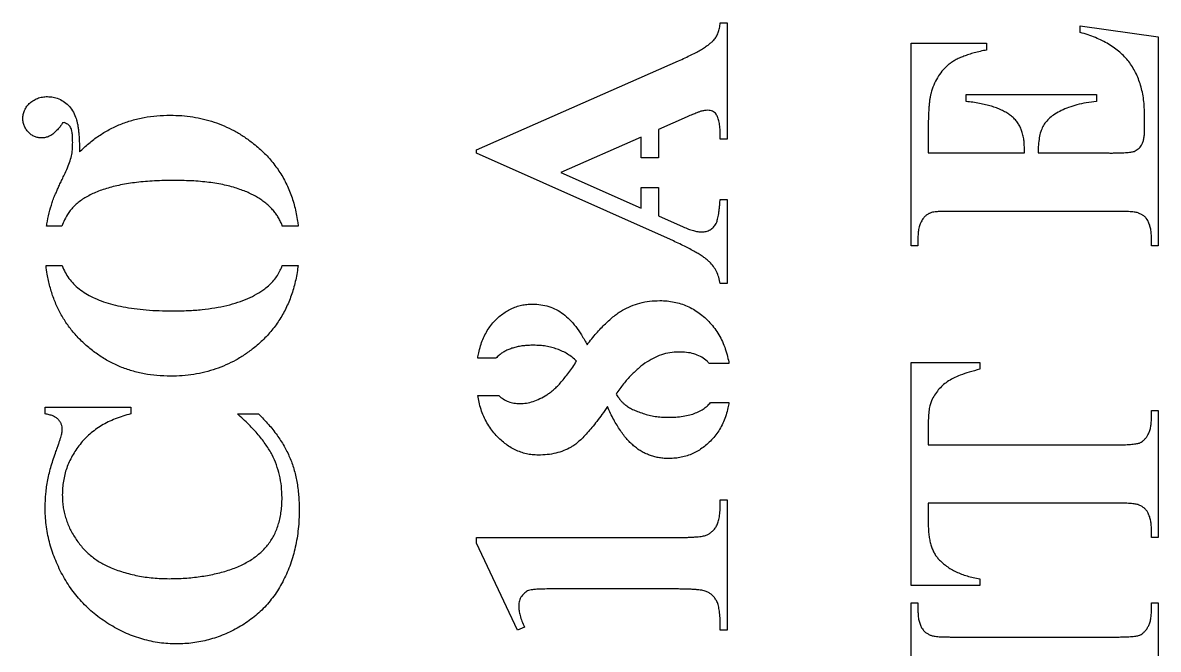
# Model space of a CAD drawing. Header units: millimetres. Extents: x 10 to 1179, y 5 to 836.
# Drawn here: x 445 to 536.9, y 294.1 to 344.8 of the extents above; entities that cross this region are included whole.
import ezdxf

# ---------------------------------------------------------------- set-up
doc = ezdxf.new("R2010")
doc.units = ezdxf.units.MM

msp = doc.modelspace()

# ---------------------------------------------------------------- linework, layer by layer
at = {"color": 7, "linetype": 'Continuous', "lineweight": 25}
for p, q in [((501.469, 344.769), (502.024, 344.769)), ((502.024, 344.769), (502.024, 335.347)), ((530.598, 344.505), (536.913, 343.623)), ((530.598, 343.979), (530.598, 344.505)), ((536.913, 343.623), (536.913, 326.727)), ((516.913, 343.116), (523.024, 343.116)), ((516.913, 326.727), (516.913, 343.116)), ((523.024, 343.116), (523.024, 342.56)), ((481.746, 334.483), (498.109, 341.679)), ((521.358, 338.949), (531.913, 338.949)), ((521.358, 338.393), (521.358, 338.949)), ((531.913, 338.949), (531.913, 338.393)), ((535.802, 336.08), (535.802, 337.243)), ((498.808, 337.161), (496.469, 336.128)), ((495.08, 335.52), (488.565, 332.656)), ((495.08, 333.839), (495.08, 335.52)), ((496.469, 336.128), (496.469, 333.839)), ((501.469, 335.347), (501.469, 335.742)), ((502.024, 335.347), (501.469, 335.347)), ((518.302, 336.171), (518.302, 334.227)), ((481.746, 334.201), (481.746, 334.483)), ((526.08, 334.227), (526.08, 334.617)), ((497.68, 327.113), (481.746, 334.201)), ((496.469, 333.839), (495.08, 333.839)), ((518.302, 334.227), (526.08, 334.227)), ((527.191, 334.227), (532.903, 334.227)), ((488.565, 332.656), (495.08, 329.756)), ((495.08, 331.437), (496.469, 331.437)), ((495.08, 329.756), (495.08, 331.437)), ((496.469, 331.437), (496.469, 329.14)), ((501.469, 330.468), (502.024, 330.468)), ((502.024, 330.468), (502.024, 323.658)), ((496.469, 329.14), (498.465, 328.255)), ((533.58, 329.505), (520.246, 329.505)), ((448.215, 328.318), (446.976, 328.318)), ((467.328, 328.318), (466.044, 328.318)), ((517.469, 327.382), (517.469, 326.727)), ((536.358, 326.727), (536.358, 327.382)), ((517.469, 326.727), (516.913, 326.727)), ((536.913, 326.727), (536.358, 326.727)), ((446.933, 325.125), (448.232, 325.125)), ((466.043, 325.125), (467.32, 325.125)), ((502.024, 323.658), (501.469, 323.658)), ((483.326, 317.612), (481.853, 317.612)), ((502.181, 317.184), (500.595, 317.184)), ((516.913, 317.282), (522.469, 317.282)), ((516.913, 299.227), (516.913, 317.282)), ((522.469, 317.282), (522.469, 316.727)), ((481.859, 314.6), (483.566, 314.6)), ((446.858, 313.671), (453.802, 313.671)), ((446.858, 313.116), (446.858, 313.671)), ((453.802, 313.671), (453.802, 313.116)), ((500.687, 314.048), (502.181, 314.048)), ((536.358, 313.393), (536.913, 313.393)), ((536.358, 312.747), (536.358, 313.393)), ((536.913, 313.393), (536.913, 303.116)), ((462.409, 313.116), (464.123, 313.116)), ((518.302, 312.282), (518.302, 310.616)), ((518.302, 310.616), (533.58, 310.616)), ((501.469, 306.171), (502.024, 306.171)), ((501.469, 305.698), (501.469, 306.171)), ((502.024, 306.171), (502.024, 295.616)), ((518.302, 305.893), (518.302, 304.227)), ((533.58, 305.893), (518.302, 305.893)), ((536.358, 303.116), (536.358, 303.767)), ((481.746, 303.116), (497.858, 303.116)), ((481.746, 302.651), (481.746, 303.116)), ((485.08, 295.616), (481.746, 302.651)), ((536.913, 303.116), (536.358, 303.116)), ((522.469, 299.782), (522.469, 299.227)), ((497.858, 298.949), (487.58, 298.949)), ((522.469, 299.227), (516.913, 299.227)), ((516.913, 297.838), (517.469, 297.838)), ((516.913, 287.56), (516.913, 297.838)), ((517.469, 297.838), (517.469, 297.187)), ((536.358, 297.838), (536.913, 297.838)), ((536.358, 297.187), (536.358, 297.838)), ((536.913, 297.838), (536.913, 287.56)), ((485.635, 295.863), (485.08, 295.616)), ((501.469, 295.616), (501.469, 296.154)), ((502.024, 295.616), (501.469, 295.616)), ((520.246, 295.06), (533.58, 295.06))]:
    msp.add_line(p, q, dxfattribs=at)
for points, knots in [([(500.952, 343.363), (501.023, 343.452), (501.17, 343.635), (501.313, 343.972), (501.429, 344.352), (501.455, 344.625), (501.469, 344.769)], [0, 0, 0, 0, 0.222185, 0.460506, 0.715599, 1, 1, 1, 1]), ([(535.802, 337.243), (535.797, 337.465), (535.788, 337.898), (535.733, 338.532), (535.635, 339.134), (535.489, 339.698), (535.314, 340.232), (535.091, 340.728), (534.829, 341.191), (534.53, 341.624), (534.182, 342.021), (533.796, 342.391), (533.366, 342.73), (532.898, 343.045), (532.381, 343.321), (531.826, 343.573), (531.228, 343.795), (530.811, 343.917), (530.598, 343.979)], [0, 0, 0, 0, 0.071431, 0.139827, 0.205109, 0.267694, 0.32775, 0.386026, 0.442861, 0.49917, 0.555401, 0.612828, 0.671273, 0.73184, 0.794479, 0.860052, 0.928265, 1, 1, 1, 1]), ([(498.109, 341.679), (498.289, 341.762), (498.633, 341.921), (499.119, 342.16), (499.555, 342.384), (499.935, 342.602), (500.268, 342.802), (500.542, 343.001), (500.771, 343.179), (500.895, 343.305), (500.952, 343.363)], [0, 0, 0, 0, 0.178927, 0.342015, 0.489335, 0.621625, 0.738421, 0.839614, 0.926981, 1, 1, 1, 1]), ([(523.024, 342.56), (522.852, 342.525), (522.517, 342.458), (522.036, 342.337), (521.593, 342.202), (521.189, 342.06), (520.821, 341.908), (520.492, 341.744), (520.198, 341.572), (519.861, 341.32), (519.489, 340.962), (519.11, 340.457), (518.797, 339.872), (518.645, 339.443), (518.567, 339.222)], [0, 0, 0, 0, 0.08913, 0.17304, 0.251182, 0.323514, 0.390216, 0.452499, 0.509695, 0.562618, 0.665262, 0.769934, 0.881435, 1, 1, 1, 1]), ([(518.567, 339.222), (518.546, 339.147), (518.5, 338.984), (518.443, 338.714), (518.404, 338.397), (518.362, 338.037), (518.34, 337.633), (518.317, 337.186), (518.304, 336.694), (518.303, 336.351), (518.302, 336.171)], [0, 0, 0, 0, 0.076091, 0.165601, 0.269711, 0.387675, 0.519355, 0.665063, 0.824785, 1, 1, 1, 1]), ([(445.13, 337.491), (445.175, 337.612), (445.265, 337.85), (445.49, 338.162), (445.784, 338.418), (446.136, 338.615), (446.529, 338.751), (446.955, 338.802), (447.4, 338.771), (447.692, 338.691), (447.843, 338.65)], [0, 0, 0, 0, 0.117582, 0.231031, 0.346907, 0.469756, 0.596541, 0.724133, 0.857653, 1, 1, 1, 1]), ([(447.843, 338.65), (448.008, 338.581), (448.336, 338.446), (448.747, 338.09), (449.096, 337.652), (449.248, 337.3), (449.327, 337.117)], [0, 0, 0, 0, 0.242411, 0.480358, 0.730295, 1, 1, 1, 1]), ([(526.08, 334.617), (526.077, 334.768), (526.072, 335.059), (526.015, 335.479), (525.919, 335.868), (525.79, 336.225), (525.624, 336.553), (525.414, 336.844), (525.168, 337.102), (524.886, 337.331), (524.565, 337.529), (524.212, 337.712), (523.822, 337.875), (523.398, 338.02), (522.937, 338.138), (522.442, 338.248), (521.912, 338.335), (521.546, 338.374), (521.358, 338.393)], [0, 0, 0, 0, 0.066381, 0.128169, 0.186642, 0.242333, 0.29539, 0.347957, 0.39984, 0.452434, 0.507467, 0.565661, 0.627971, 0.69332, 0.763246, 0.837684, 0.916535, 1, 1, 1, 1]), ([(531.913, 338.393), (531.636, 338.359), (531.104, 338.294), (530.349, 338.142), (529.673, 337.933), (529.078, 337.679), (528.568, 337.391), (528.14, 337.081), (527.806, 336.744), (527.556, 336.368), (527.386, 335.939), (527.274, 335.44), (527.199, 334.861), (527.194, 334.447), (527.191, 334.227)], [0, 0, 0, 0, 0.116957, 0.224766, 0.322638, 0.413143, 0.495475, 0.567922, 0.633998, 0.693571, 0.755879, 0.826372, 0.907725, 1, 1, 1, 1]), ([(446.215, 335.494), (446.12, 335.524), (445.928, 335.582), (445.666, 335.743), (445.445, 335.967), (445.255, 336.232), (445.116, 336.532), (445.046, 336.85), (445.042, 337.176), (445.1, 337.384), (445.13, 337.491)], [0, 0, 0, 0, 0.117829, 0.235943, 0.357996, 0.487919, 0.61945, 0.745494, 0.870246, 1, 1, 1, 1]), ([(449.635, 334.309), (449.884, 334.548), (450.374, 335.018), (451.184, 335.622), (452.037, 336.134), (452.934, 336.558), (453.88, 336.884), (454.872, 337.113), (455.909, 337.255), (456.615, 337.273), (456.975, 337.282)], [0, 0, 0, 0, 0.126798, 0.250186, 0.371445, 0.492858, 0.615283, 0.739581, 0.86763, 1, 1, 1, 1]), ([(456.975, 337.282), (457.285, 337.276), (457.896, 337.263), (458.799, 337.156), (459.674, 336.981), (460.523, 336.745), (461.342, 336.431), (462.129, 336.044), (462.895, 335.601), (463.371, 335.247), (463.611, 335.069)], [0, 0, 0, 0, 0.1304058, 0.2573024, 0.382101, 0.5054787, 0.6280694, 0.7506253, 0.8742792, 1, 1, 1, 1]), ([(499.915, 337.599), (499.876, 337.586), (499.76, 337.549), (499.537, 337.459), (499.205, 337.331), (498.952, 337.223), (498.808, 337.161)], [0, 0, 0, 0, 0.103741, 0.306821, 0.604648, 1, 1, 1, 1]), ([(500.462, 337.686), (500.372, 337.682), (500.186, 337.674), (500.007, 337.624), (499.915, 337.599)], [0, 0, 0, 0, 0.486192, 1, 1, 1, 1]), ([(501.143, 337.365), (501.102, 337.413), (501.02, 337.509), (500.859, 337.619), (500.666, 337.672), (500.531, 337.681), (500.462, 337.686)], [0, 0, 0, 0, 0.243264, 0.483218, 0.732354, 1, 1, 1, 1]), ([(501.469, 335.742), (501.465, 335.92), (501.458, 336.25), (501.398, 336.701), (501.309, 337.074), (501.195, 337.274), (501.143, 337.365)], [0, 0, 0, 0, 0.318772, 0.590509, 0.813538, 1, 1, 1, 1]), ([(448.272, 336.657), (448.235, 336.594), (448.148, 336.448), (447.96, 336.224), (447.707, 335.964), (447.508, 335.787), (447.4, 335.689)], [0, 0, 0, 0, 0.168368, 0.390021, 0.666744, 1, 1, 1, 1]), ([(448.511, 336.644), (448.469, 336.663), (448.391, 336.699), (448.31, 336.671), (448.272, 336.657)], [0, 0, 0, 0, 0.532264, 1, 1, 1, 1]), ([(448.989, 336.115), (448.968, 336.172), (448.927, 336.287), (448.821, 336.436), (448.68, 336.558), (448.569, 336.615), (448.511, 336.644)], [0, 0, 0, 0, 0.248466, 0.493767, 0.736075, 1, 1, 1, 1]), ([(449.327, 337.117), (449.353, 337.047), (449.409, 336.896), (449.466, 336.641), (449.518, 336.35), (449.561, 336.019), (449.594, 335.648), (449.622, 335.237), (449.633, 334.787), (449.634, 334.473), (449.635, 334.309)], [0, 0, 0, 0, 0.079321, 0.170572, 0.274671, 0.391905, 0.523999, 0.668053, 0.827174, 1, 1, 1, 1]), ([(447.4, 335.689), (447.3, 335.638), (447.108, 335.539), (446.805, 335.455), (446.504, 335.433), (446.312, 335.474), (446.215, 335.494)], [0, 0, 0, 0, 0.272521, 0.524545, 0.760903, 1, 1, 1, 1]), ([(449.08, 334.73), (449.083, 334.881), (449.088, 335.159), (449.074, 335.541), (449.052, 335.854), (449.008, 336.036), (448.989, 336.115)], [0, 0, 0, 0, 0.324316, 0.598885, 0.82446, 1, 1, 1, 1]), ([(532.903, 334.227), (533.036, 334.226), (533.288, 334.224), (533.645, 334.236), (533.962, 334.241), (534.238, 334.261), (534.474, 334.277), (534.67, 334.296), (534.825, 334.327), (534.978, 334.365), (535.134, 334.438), (535.292, 334.56), (535.446, 334.698), (535.573, 334.878), (535.681, 335.101), (535.749, 335.38), (535.799, 335.711), (535.801, 335.951), (535.802, 336.08)], [0, 0, 0, 0, 0.097062, 0.183599, 0.260645, 0.328298, 0.385425, 0.433193, 0.471885, 0.500293, 0.547967, 0.596292, 0.645551, 0.697676, 0.756189, 0.825033, 0.90605, 1, 1, 1, 1]), ([(448.476, 332.595), (448.566, 332.789), (448.736, 333.159), (448.922, 333.713), (449.049, 334.231), (449.07, 334.569), (449.08, 334.73)], [0, 0, 0, 0, 0.28614, 0.546552, 0.783545, 1, 1, 1, 1]), ([(463.611, 335.069), (463.766, 334.945), (464.073, 334.699), (464.502, 334.301), (464.909, 333.891), (465.276, 333.453), (465.62, 333.003), (465.935, 332.532), (466.216, 332.042), (466.469, 331.533), (466.69, 331.005), (466.887, 330.46), (467.045, 329.892), (467.181, 329.307), (467.272, 328.779), (467.313, 328.448), (467.328, 328.318)], [0, 0, 0, 0, 0.0628921, 0.1245633, 0.1855348, 0.2457268, 0.3056245, 0.3651542, 0.4249413, 0.484832, 0.5450537, 0.6064155, 0.6684048, 0.7319308, 0.7966231, 0.8379292, 0.8379292, 0.8379292, 0.8379292]), ([(447.43, 330.221), (447.45, 330.282), (447.493, 330.415), (447.578, 330.629), (447.683, 330.875), (447.803, 331.156), (447.943, 331.47), (448.104, 331.816), (448.282, 332.195), (448.41, 332.458), (448.476, 332.595)], [0, 0, 0, 0, 0.07402, 0.161888, 0.265292, 0.383622, 0.515356, 0.662723, 0.823525, 1, 1, 1, 1]), ([(457.318, 332.005), (457.044, 332.003), (456.509, 332.001), (455.724, 331.97), (454.977, 331.917), (454.269, 331.852), (453.601, 331.752), (452.968, 331.648), (452.377, 331.512), (451.821, 331.362), (451.306, 331.187), (450.825, 331), (450.388, 330.78), (449.983, 330.551), (449.62, 330.296), (449.295, 330.019), (449.005, 329.726), (448.843, 329.508), (448.763, 329.4)], [0, 0, 0, 0, 0.088681, 0.173667, 0.254563, 0.331408, 0.404396, 0.473432, 0.539335, 0.601143, 0.660046, 0.715632, 0.768509, 0.818324, 0.866486, 0.912084, 0.956545, 1, 1, 1, 1]), ([(462.613, 331.284), (462.438, 331.342), (462.079, 331.463), (461.514, 331.609), (460.908, 331.728), (460.265, 331.834), (459.583, 331.91), (458.864, 331.967), (458.103, 331.995), (457.584, 332.001), (457.318, 332.005)], [0, 0, 0, 0, 0.102779, 0.211414, 0.326047, 0.44806, 0.575016, 0.709631, 0.851224, 1, 1, 1, 1]), ([(466.044, 328.318), (466.013, 328.405), (465.935, 328.603), (465.785, 328.899), (465.599, 329.209), (465.381, 329.5), (465.134, 329.775), (464.864, 330.042), (464.554, 330.282), (464.228, 330.52), (463.862, 330.73), (463.474, 330.935), (463.055, 331.123), (462.762, 331.229), (462.613, 331.284)], [0.2550636, 0.2550636, 0.2550636, 0.2550636, 0.2990564, 0.3560544, 0.4132394, 0.4708338, 0.5289042, 0.589318, 0.6510759, 0.7153051, 0.781707, 0.8516559, 0.9241242, 1, 1, 1, 1]), ([(446.976, 328.318), (446.984, 328.374), (447.037, 328.729), (447.159, 329.371), (447.341, 329.94), (447.43, 330.221)], [0.4685682, 0.4685682, 0.4685682, 0.4685682, 0.5141934, 0.7604043, 1, 1, 1, 1]), ([(501.134, 328.519), (501.152, 328.558), (501.193, 328.645), (501.244, 328.799), (501.29, 328.99), (501.333, 329.216), (501.372, 329.478), (501.405, 329.776), (501.441, 330.11), (501.459, 330.345), (501.469, 330.468)], [0, 0, 0, 0, 0.064556, 0.145397, 0.244491, 0.360187, 0.492747, 0.644514, 0.813656, 1, 1, 1, 1]), ([(448.763, 329.4), (448.64, 329.206), (448.424, 328.862), (448.272, 328.485), (448.215, 328.318)], [0, 0, 0, 0, 0.2468845, 0.4359272, 0.4359272, 0.4359272, 0.4359272]), ([(518.636, 329.431), (518.557, 329.404), (518.402, 329.353), (518.191, 329.234), (518.009, 329.081), (517.915, 328.955), (517.868, 328.893)], [0, 0, 0, 0, 0.2610347, 0.5106823, 0.7550472, 1, 1, 1, 1]), ([(520.246, 329.505), (520.05, 329.504), (519.697, 329.502), (519.23, 329.492), (518.89, 329.47), (518.707, 329.442), (518.636, 329.431)], [0, 0, 0, 0, 0.365824, 0.656436, 0.866861, 1, 1, 1, 1]), ([(535.377, 329.344), (535.342, 329.358), (535.264, 329.39), (535.124, 329.414), (534.953, 329.449), (534.745, 329.467), (534.502, 329.485), (534.225, 329.498), (533.914, 329.5), (533.696, 329.503), (533.58, 329.505)], [0, 0, 0, 0, 0.061394, 0.139854, 0.23476, 0.350353, 0.484827, 0.63829, 0.808367, 1, 1, 1, 1]), ([(536.058, 328.762), (536.021, 328.823), (535.947, 328.947), (535.789, 329.105), (535.597, 329.24), (535.452, 329.308), (535.377, 329.344)], [0, 0, 0, 0, 0.233359, 0.472031, 0.727884, 1, 1, 1, 1]), ([(498.465, 328.255), (498.609, 328.191), (498.88, 328.07), (499.28, 327.948), (499.639, 327.86), (499.868, 327.848), (499.976, 327.842)], [0, 0, 0, 0, 0.298695, 0.564344, 0.795542, 1, 1, 1, 1]), ([(499.976, 327.842), (500.1, 327.85), (500.337, 327.864), (500.666, 327.998), (500.942, 328.218), (501.069, 328.416), (501.134, 328.519)], [0, 0, 0, 0, 0.263127, 0.501766, 0.742317, 1, 1, 1, 1]), ([(517.868, 328.893), (517.806, 328.795), (517.678, 328.591), (517.556, 328.232), (517.483, 327.824), (517.473, 327.534), (517.469, 327.382)], [0, 0, 0, 0, 0.218209, 0.453596, 0.712256, 1, 1, 1, 1]), ([(536.358, 327.382), (536.355, 327.518), (536.35, 327.778), (536.293, 328.146), (536.201, 328.475), (536.104, 328.67), (536.058, 328.762)], [0, 0, 0, 0, 0.286117, 0.5446059, 0.7822943, 1, 1, 1, 1]), ([(501.469, 323.658), (501.437, 323.831), (501.375, 324.166), (501.185, 324.632), (500.94, 325.057), (500.661, 325.366), (500.397, 325.602), (500.146, 325.787), (499.852, 325.987), (499.508, 326.194), (499.118, 326.41), (498.681, 326.637), (498.197, 326.874), (497.856, 327.031), (497.68, 327.113)], [0, 0, 0, 0, 0.097357, 0.189226, 0.279183, 0.369383, 0.419032, 0.476562, 0.542711, 0.617192, 0.700148, 0.790964, 0.8915, 1, 1, 1, 1]), ([(449.622, 319.192), (449.401, 319.432), (448.961, 319.911), (448.396, 320.706), (447.923, 321.558), (447.528, 322.459), (447.231, 323.418), (447.039, 324.312), (446.958, 324.888), (446.933, 325.125)], [0, 0, 0, 0, 0.1205452, 0.2402109, 0.3597354, 0.4805024, 0.6033527, 0.7303304, 0.8183296, 0.8183296, 0.8183296, 0.8183296]), ([(448.232, 325.125), (448.252, 325.07), (448.34, 324.835), (448.536, 324.435), (448.861, 323.952), (449.264, 323.513), (449.736, 323.115), (450.284, 322.765), (450.901, 322.452), (451.587, 322.179), (452.348, 321.956), (453.179, 321.771), (454.082, 321.624), (455.057, 321.522), (456.104, 321.462), (456.827, 321.453), (457.2, 321.449)], [0.1397155, 0.1397155, 0.1397155, 0.1397155, 0.1544215, 0.2024018, 0.250955, 0.2999593, 0.3511454, 0.4051304, 0.4625114, 0.5241612, 0.5899814, 0.6609398, 0.7373275, 0.8189784, 0.9064733, 1, 1, 1, 1]), ([(467.32, 325.125), (467.31, 325.037), (467.274, 324.746), (467.194, 324.26), (467.061, 323.674), (466.914, 323.104), (466.725, 322.557), (466.51, 322.029), (466.274, 321.517), (466.004, 321.026), (465.703, 320.556), (465.377, 320.104), (465.026, 319.669), (464.641, 319.256), (464.23, 318.86), (463.936, 318.613), (463.789, 318.489)], [0.1775081, 0.1775081, 0.1775081, 0.1775081, 0.2059246, 0.2710846, 0.3350436, 0.3977548, 0.4593283, 0.5197039, 0.5799146, 0.6395254, 0.698798, 0.7580994, 0.8176168, 0.8775069, 0.9383483, 1, 1, 1, 1]), ([(464.622, 323.242), (464.757, 323.348), (465.02, 323.557), (465.362, 323.921), (465.657, 324.311), (465.877, 324.719), (465.996, 324.995), (466.043, 325.125)], [0, 0, 0, 0, 0.1275074, 0.2492183, 0.3698842, 0.490219, 0.5929651, 0.5929651, 0.5929651, 0.5929651]), ([(457.2, 321.449), (457.606, 321.453), (458.39, 321.46), (459.524, 321.551), (460.577, 321.685), (461.548, 321.879), (462.438, 322.13), (463.247, 322.436), (463.978, 322.798), (464.411, 323.096), (464.622, 323.242)], [0, 0, 0, 0, 0.15667, 0.303104, 0.439659, 0.566921, 0.685563, 0.796936, 0.90101, 1, 1, 1, 1]), ([(481.853, 317.612), (481.875, 317.759), (481.937, 318.098), (482.07, 318.612), (482.255, 319.141), (482.487, 319.627), (482.761, 320.071), (483.074, 320.474), (483.414, 320.834), (483.778, 321.142), (484.153, 321.412), (484.548, 321.629), (484.961, 321.794), (485.388, 321.919), (485.834, 321.988), (486.137, 321.999), (486.291, 322.005)], [0.1812072, 0.1812072, 0.1812072, 0.1812072, 0.2346765, 0.3051353, 0.3719879, 0.4360243, 0.4984382, 0.5596685, 0.6193226, 0.6761853, 0.7310764, 0.7851316, 0.8379158, 0.8909766, 0.9447276, 1, 1, 1, 1]), ([(486.291, 322.005), (486.519, 321.994), (486.965, 321.974), (487.614, 321.823), (488.22, 321.568), (488.785, 321.209), (489.31, 320.742), (489.812, 320.173), (490.281, 319.488), (490.556, 318.981), (490.7, 318.715)], [0, 0, 0, 0, 0.117384, 0.229866, 0.341461, 0.454386, 0.573258, 0.70265, 0.844098, 1, 1, 1, 1]), ([(490.7, 318.715), (490.827, 318.876), (491.072, 319.189), (491.445, 319.634), (491.816, 320.037), (492.173, 320.407), (492.527, 320.734), (492.875, 321.026), (493.215, 321.283), (493.663, 321.567), (494.241, 321.856), (494.98, 322.107), (495.77, 322.257), (496.313, 322.274), (496.59, 322.282)], [0, 0, 0, 0, 0.085641, 0.166304, 0.242477, 0.314304, 0.381045, 0.444134, 0.503747, 0.558928, 0.665728, 0.772987, 0.884332, 1, 1, 1, 1]), ([(496.59, 322.282), (496.786, 322.278), (497.172, 322.27), (497.738, 322.178), (498.284, 322.042), (498.805, 321.843), (499.305, 321.593), (499.778, 321.278), (500.23, 320.915), (500.653, 320.493), (501.044, 320.029), (501.38, 319.514), (501.667, 318.964), (501.897, 318.371), (502.07, 317.775), (502.149, 317.373), (502.181, 317.184)], [0, 0, 0, 0, 0.0596016, 0.1176137, 0.1745239, 0.2306372, 0.2874447, 0.3444505, 0.4034139, 0.4642303, 0.5262363, 0.5880127, 0.6511395, 0.7151066, 0.7816889, 0.8400397, 0.8400397, 0.8400397, 0.8400397]), ([(456.988, 316.171), (456.627, 316.18), (455.918, 316.197), (454.88, 316.346), (453.884, 316.578), (452.934, 316.909), (452.03, 317.336), (451.177, 317.863), (450.361, 318.473), (449.871, 318.951), (449.622, 319.192)], [0, 0, 0, 0, 0.132148, 0.259541, 0.38377, 0.506176, 0.627605, 0.749453, 0.873202, 1, 1, 1, 1]), ([(463.789, 318.489), (463.548, 318.304), (463.067, 317.935), (462.297, 317.463), (461.493, 317.066), (460.656, 316.74), (459.787, 316.483), (458.883, 316.301), (457.947, 316.189), (457.311, 316.177), (456.988, 316.171)], [0, 0, 0, 0, 0.124469, 0.247556, 0.369105, 0.491161, 0.614633, 0.739703, 0.867869, 1, 1, 1, 1]), ([(486.382, 318.671), (486.234, 318.668), (485.949, 318.663), (485.532, 318.63), (485.144, 318.564), (484.781, 318.477), (484.443, 318.371), (484.137, 318.231), (483.853, 318.07), (483.684, 317.941), (483.6, 317.877)], [0, 0, 0, 0, 0.150117, 0.290366, 0.424591, 0.550187, 0.669282, 0.783848, 0.8926, 1, 1, 1, 1]), ([(489.854, 317.391), (489.736, 317.494), (489.501, 317.7), (489.119, 317.965), (488.714, 318.185), (488.289, 318.361), (487.842, 318.502), (487.374, 318.601), (486.884, 318.657), (486.551, 318.666), (486.382, 318.671)], [0, 0, 0, 0, 0.124262, 0.246805, 0.36664, 0.488217, 0.610562, 0.736936, 0.865976, 1, 1, 1, 1]), ([(498.274, 318.116), (498.041, 318.113), (497.573, 318.108), (496.876, 317.962), (496.195, 317.703), (495.529, 317.326), (494.881, 316.838), (494.244, 316.242), (493.623, 315.531), (493.242, 314.999), (493.044, 314.722)], [0, 0, 0, 0, 0.1073869, 0.2148111, 0.3259512, 0.442001, 0.5658132, 0.6987737, 0.843267, 1, 1, 1, 1]), ([(500.595, 317.184), (500.538, 317.25), (500.354, 317.443), (499.996, 317.72), (499.482, 317.95), (498.901, 318.091), (498.489, 318.107), (498.274, 318.116)], [0.4063889, 0.4063889, 0.4063889, 0.4063889, 0.4666664, 0.5898576, 0.7162628, 0.8518499, 1, 1, 1, 1]), ([(485.275, 313.949), (485.452, 313.957), (485.814, 313.974), (486.356, 314.121), (486.907, 314.343), (487.369, 314.596), (487.738, 314.859), (488.028, 315.097), (488.322, 315.379), (488.617, 315.704), (488.924, 316.065), (489.229, 316.471), (489.549, 316.911), (489.75, 317.228), (489.854, 317.391)], [0, 0, 0, 0, 0.088827, 0.180873, 0.280184, 0.3864, 0.444184, 0.507086, 0.574322, 0.648274, 0.727063, 0.811968, 0.902988, 1, 1, 1, 1]), ([(522.469, 316.727), (522.184, 316.652), (521.653, 316.513), (520.927, 316.269), (520.329, 316.011), (519.845, 315.731), (519.448, 315.415), (519.107, 315.054), (518.803, 314.645), (518.644, 314.339), (518.562, 314.183)], [0, 0, 0, 0, 0.182152, 0.340253, 0.473436, 0.584687, 0.685434, 0.786832, 0.891307, 1, 1, 1, 1]), ([(486.755, 309.782), (486.591, 309.787), (486.268, 309.797), (485.79, 309.876), (485.331, 310.016), (484.882, 310.195), (484.451, 310.437), (484.036, 310.731), (483.636, 311.076), (483.251, 311.469), (482.896, 311.908), (482.587, 312.393), (482.325, 312.917), (482.113, 313.48), (481.958, 314.045), (481.887, 314.424), (481.859, 314.6)], [0, 0, 0, 0, 0.054619, 0.1079429, 0.1607863, 0.214476, 0.2691398, 0.3252504, 0.3837815, 0.4452196, 0.508389, 0.5719885, 0.6367459, 0.7033514, 0.7724395, 0.8319115, 0.8319115, 0.8319115, 0.8319115]), ([(483.566, 314.6), (483.675, 314.497), (483.915, 314.309), (484.326, 314.097), (484.788, 313.974), (485.109, 313.958), (485.275, 313.949)], [0.494005, 0.494005, 0.494005, 0.494005, 0.6158513, 0.7395834, 0.8658443, 1, 1, 1, 1]), ([(493.044, 314.722), (493.108, 314.627), (493.229, 314.448), (493.414, 314.209), (493.593, 314.014), (493.716, 313.908), (493.773, 313.858)], [0, 0, 0, 0, 0.30242, 0.569482, 0.799543, 1, 1, 1, 1]), ([(492.35, 313.706), (492.203, 313.495), (491.923, 313.092), (491.501, 312.527), (491.104, 312.023), (490.724, 311.581), (490.367, 311.201), (490.032, 310.88), (489.717, 310.621), (489.319, 310.364), (488.81, 310.127), (488.164, 309.927), (487.475, 309.802), (486.999, 309.789), (486.755, 309.782)], [0, 0, 0, 0, 0.106981, 0.204861, 0.294204, 0.374647, 0.447644, 0.511673, 0.568314, 0.617189, 0.708695, 0.801644, 0.898475, 1, 1, 1, 1]), ([(497.324, 309.505), (497.193, 309.506), (496.936, 309.509), (496.556, 309.562), (496.187, 309.631), (495.834, 309.744), (495.49, 309.877), (495.157, 310.042), (494.842, 310.244), (494.533, 310.471), (494.237, 310.74), (493.946, 311.043), (493.664, 311.389), (493.385, 311.772), (493.113, 312.197), (492.849, 312.662), (492.592, 313.168), (492.432, 313.523), (492.35, 313.706)], [0, 0, 0, 0, 0.056267, 0.111061, 0.165225, 0.218193, 0.27122, 0.324314, 0.378228, 0.432715, 0.489795, 0.55034, 0.614264, 0.682254, 0.755051, 0.83201, 0.913329, 1, 1, 1, 1]), ([(493.773, 313.858), (493.865, 313.792), (494.059, 313.653), (494.397, 313.471), (494.795, 313.307), (495.236, 313.141), (495.714, 313.01), (496.209, 312.908), (496.718, 312.853), (497.06, 312.843), (497.233, 312.838)], [0, 0, 0, 0, 0.092079, 0.196065, 0.313442, 0.444714, 0.581349, 0.719227, 0.858793, 1, 1, 1, 1]), ([(497.233, 312.838), (497.447, 312.842), (497.859, 312.85), (498.452, 312.913), (498.991, 313.026), (499.476, 313.175), (499.903, 313.369), (500.263, 313.609), (500.522, 313.838), (500.648, 313.994), (500.687, 314.048)], [0, 0, 0, 0, 0.118943, 0.2288421, 0.3306061, 0.4240897, 0.5099769, 0.5899519, 0.6638648, 0.7007441, 0.7007441, 0.7007441, 0.7007441]), ([(502.181, 314.048), (502.157, 313.903), (502.092, 313.56), (501.955, 313.034), (501.748, 312.489), (501.503, 311.981), (501.204, 311.519), (500.867, 311.098), (500.493, 310.728), (500.103, 310.398), (499.687, 310.125), (499.256, 309.895), (498.8, 309.722), (498.326, 309.595), (497.831, 309.52), (497.495, 309.51), (497.324, 309.505)], [0.1779337, 0.1779337, 0.1779337, 0.1779337, 0.2277458, 0.296289, 0.3618035, 0.4252105, 0.4869929, 0.5480563, 0.6077223, 0.665196, 0.7211183, 0.7759782, 0.8306426, 0.8859765, 0.9420363, 1, 1, 1, 1]), ([(518.562, 314.183), (518.522, 314.077), (518.429, 313.836), (518.357, 313.406), (518.311, 312.878), (518.305, 312.492), (518.302, 312.282)], [0, 0, 0, 0, 0.176332, 0.400751, 0.673897, 1, 1, 1, 1]), ([(448.246, 311.831), (448.242, 311.908), (448.233, 312.06), (448.172, 312.281), (448.064, 312.483), (447.919, 312.67), (447.724, 312.833), (447.478, 312.962), (447.184, 313.057), (446.971, 313.095), (446.858, 313.116)], [0, 0, 0, 0, 0.110753, 0.218775, 0.326717, 0.43784, 0.557443, 0.689611, 0.834347, 1, 1, 1, 1]), ([(453.802, 313.116), (453.584, 313.058), (453.156, 312.944), (452.539, 312.728), (451.963, 312.469), (451.424, 312.181), (450.927, 311.853), (450.468, 311.492), (450.051, 311.091), (449.673, 310.658), (449.341, 310.198), (449.049, 309.724), (448.8, 309.235), (448.594, 308.73), (448.437, 308.209), (448.332, 307.672), (448.257, 307.122), (448.25, 306.75), (448.246, 306.562)], [0, 0, 0, 0, 0.072608, 0.14278, 0.210175, 0.275872, 0.339478, 0.401866, 0.463844, 0.525628, 0.586697, 0.646335, 0.704913, 0.763253, 0.821651, 0.880156, 0.939359, 1, 1, 1, 1]), ([(466.024, 306.336), (466.014, 306.645), (465.994, 307.255), (465.839, 308.147), (465.586, 309), (465.287, 309.677), (464.991, 310.205), (464.73, 310.607), (464.435, 311.017), (464.098, 311.426), (463.734, 311.847), (463.324, 312.265), (462.881, 312.691), (462.569, 312.972), (462.409, 313.116)], [0, 0, 0, 0, 0.116381, 0.229831, 0.340291, 0.451181, 0.508088, 0.568464, 0.631754, 0.698464, 0.768052, 0.841738, 0.918902, 1, 1, 1, 1]), ([(464.123, 313.116), (464.398, 312.837), (464.93, 312.296), (465.621, 311.425), (466.193, 310.537), (466.655, 309.623), (466.998, 308.657), (467.238, 307.626), (467.389, 306.52), (467.405, 305.757), (467.413, 305.364)], [0, 0, 0, 0, 0.135045, 0.262038, 0.383205, 0.49943, 0.615147, 0.73637, 0.864447, 1, 1, 1, 1]), ([(533.58, 310.616), (533.697, 310.617), (533.921, 310.62), (534.24, 310.622), (534.523, 310.634), (534.772, 310.658), (534.987, 310.678), (535.168, 310.703), (535.314, 310.736), (535.463, 310.788), (535.617, 310.884), (535.791, 311.023), (535.945, 311.21), (536.09, 311.432), (536.213, 311.698), (536.297, 312.01), (536.349, 312.365), (536.355, 312.615), (536.358, 312.747)], [0, 0, 0, 0, 0.084526, 0.161748, 0.229645, 0.28935, 0.341783, 0.38502, 0.421466, 0.449191, 0.498763, 0.551403, 0.609124, 0.672509, 0.742544, 0.819512, 0.904954, 1, 1, 1, 1]), ([(447.734, 310.086), (447.775, 310.194), (447.854, 310.402), (447.956, 310.699), (448.045, 310.965), (448.113, 311.198), (448.171, 311.401), (448.216, 311.57), (448.238, 311.712), (448.244, 311.795), (448.246, 311.831)], [0, 0, 0, 0, 0.190552, 0.364439, 0.517238, 0.651294, 0.765073, 0.863213, 0.940304, 1, 1, 1, 1]), ([(446.858, 305.577), (446.87, 305.937), (446.894, 306.674), (447.06, 307.792), (447.34, 308.938), (447.601, 309.697), (447.734, 310.086)], [0, 0, 0, 0, 0.23442, 0.478534, 0.733013, 1, 1, 1, 1]), ([(448.246, 306.562), (448.25, 306.404), (448.257, 306.092), (448.306, 305.628), (448.387, 305.173), (448.506, 304.73), (448.654, 304.296), (448.836, 303.873), (449.05, 303.457), (449.297, 303.057), (449.567, 302.673), (449.861, 302.315), (450.172, 301.98), (450.508, 301.675), (450.865, 301.398), (451.238, 301.143), (451.636, 300.923), (451.91, 300.794), (452.049, 300.729)], [0, 0, 0, 0, 0.0642682, 0.127061, 0.1899338, 0.2521042, 0.3137812, 0.3766044, 0.4395876, 0.5038585, 0.5681078, 0.6305012, 0.6926157, 0.7539314, 0.8152216, 0.8763417, 0.9378073, 1, 1, 1, 1]), ([(456.892, 299.782), (457.319, 299.791), (458.157, 299.807), (459.383, 299.934), (460.551, 300.148), (461.481, 300.39), (462.184, 300.634), (462.673, 300.842), (463.131, 301.072), (463.555, 301.324), (463.947, 301.603), (464.307, 301.906), (464.634, 302.233), (464.929, 302.583), (465.189, 302.959), (465.411, 303.364), (465.604, 303.793), (465.753, 304.252), (465.876, 304.735), (465.962, 305.246), (466.015, 305.782), (466.021, 306.149), (466.024, 306.336)], [0, 0, 0, 0, 0.10034, 0.196709, 0.289323, 0.379037, 0.422256, 0.463992, 0.503975, 0.542394, 0.579936, 0.616845, 0.652901, 0.688374, 0.7243, 0.760059, 0.796887, 0.834512, 0.873427, 0.913777, 0.956127, 1, 1, 1, 1]), ([(457.496, 294.505), (457.262, 294.508), (456.799, 294.514), (456.11, 294.594), (455.428, 294.709), (454.754, 294.874), (454.092, 295.088), (453.439, 295.351), (452.792, 295.657), (452.162, 296.014), (451.551, 296.407), (450.97, 296.835), (450.425, 297.298), (449.915, 297.792), (449.448, 298.326), (449.006, 298.884), (448.608, 299.481), (448.244, 300.104), (447.919, 300.749), (447.639, 301.41), (447.391, 302.079), (447.199, 302.76), (447.045, 303.45), (446.938, 304.149), (446.87, 304.859), (446.862, 305.336), (446.858, 305.577)], [0, 0, 0, 0, 0.041022, 0.081492, 0.122062, 0.162704, 0.203376, 0.244519, 0.286553, 0.329198, 0.371935, 0.414364, 0.456103, 0.497704, 0.539199, 0.580923, 0.62295, 0.665405, 0.707887, 0.749988, 0.79172, 0.833313, 0.874526, 0.916019, 0.957706, 1, 1, 1, 1]), ([(467.413, 305.364), (467.408, 305.101), (467.399, 304.582), (467.343, 303.814), (467.243, 303.069), (467.103, 302.346), (466.932, 301.645), (466.714, 300.968), (466.456, 300.314), (466.164, 299.681), (465.828, 299.08), (465.466, 298.507), (465.057, 297.979), (464.626, 297.475), (464.15, 297.017), (463.645, 296.589), (463.105, 296.197), (462.534, 295.844), (461.941, 295.527), (461.333, 295.254), (460.716, 295.023), (460.089, 294.837), (459.454, 294.689), (458.811, 294.578), (458.156, 294.518), (457.717, 294.509), (457.496, 294.505)], [0, 0, 0, 0, 0.047909, 0.094348, 0.140011, 0.184496, 0.228149, 0.271256, 0.31367, 0.356051, 0.397865, 0.438814, 0.479181, 0.519282, 0.559291, 0.59925, 0.639568, 0.680458, 0.721307, 0.761704, 0.801588, 0.841133, 0.88058, 0.920076, 0.959718, 1, 1, 1, 1]), ([(497.858, 303.116), (498.008, 303.117), (498.296, 303.12), (498.705, 303.122), (499.073, 303.134), (499.397, 303.158), (499.679, 303.178), (499.919, 303.202), (500.114, 303.237), (500.317, 303.286), (500.531, 303.383), (500.762, 303.537), (500.966, 303.74), (501.15, 303.99), (501.301, 304.308), (501.399, 304.704), (501.457, 305.176), (501.465, 305.516), (501.469, 305.698)], [0, 0, 0, 0, 0.0847252, 0.1621192, 0.2305916, 0.2918243, 0.3449316, 0.3900019, 0.427235, 0.4566745, 0.5073781, 0.5584405, 0.6120142, 0.6685532, 0.7326816, 0.8085601, 0.8972761, 1, 1, 1, 1]), ([(535.377, 305.733), (535.342, 305.747), (535.264, 305.779), (535.124, 305.803), (534.953, 305.838), (534.745, 305.856), (534.502, 305.873), (534.225, 305.887), (533.914, 305.889), (533.696, 305.892), (533.58, 305.893)], [0, 0, 0, 0, 0.061394, 0.139854, 0.23476, 0.350353, 0.484827, 0.63829, 0.808367, 1, 1, 1, 1]), ([(536.058, 305.143), (536.021, 305.204), (535.947, 305.327), (535.788, 305.485), (535.597, 305.624), (535.452, 305.696), (535.377, 305.733)], [0, 0, 0, 0, 0.232207, 0.469702, 0.727046, 1, 1, 1, 1]), ([(536.358, 303.767), (536.355, 303.903), (536.35, 304.162), (536.293, 304.53), (536.2, 304.857), (536.104, 305.05), (536.058, 305.143)], [0, 0, 0, 0, 0.286954, 0.546199, 0.781657, 1, 1, 1, 1]), ([(518.302, 304.227), (518.304, 304.068), (518.309, 303.762), (518.348, 303.319), (518.413, 302.91), (518.502, 302.534), (518.619, 302.189), (518.768, 301.882), (518.934, 301.603), (519.072, 301.444), (519.14, 301.367)], [0, 0, 0, 0, 0.156631, 0.3009629, 0.4364542, 0.5638455, 0.6813333, 0.7933839, 0.8988492, 1, 1, 1, 1]), ([(519.14, 301.367), (519.24, 301.264), (519.442, 301.06), (519.786, 300.792), (520.155, 300.547), (520.557, 300.333), (520.992, 300.154), (521.455, 299.995), (521.95, 299.869), (522.293, 299.812), (522.469, 299.782)], [0, 0, 0, 0, 0.114365, 0.229463, 0.347044, 0.467451, 0.592741, 0.722055, 0.857936, 1, 1, 1, 1]), ([(452.049, 300.729), (452.231, 300.652), (452.599, 300.499), (453.169, 300.313), (453.751, 300.143), (454.351, 300.017), (454.964, 299.91), (455.593, 299.84), (456.237, 299.787), (456.672, 299.784), (456.892, 299.782)], [0, 0, 0, 0, 0.1195247, 0.2402146, 0.3618583, 0.4851957, 0.6101092, 0.7376124, 0.8672249, 1, 1, 1, 1]), ([(487.58, 298.949), (487.384, 298.947), (487.036, 298.944), (486.572, 298.925), (486.229, 298.892), (485.927, 298.824), (485.647, 298.65), (485.441, 298.412), (485.294, 298.189), (485.225, 297.995), (485.171, 297.793), (485.168, 297.653), (485.167, 297.582)], [0, 0, 0, 0, 0.184079, 0.32876, 0.437165, 0.508922, 0.618351, 0.739961, 0.804272, 0.868584, 0.933068, 1, 1, 1, 1]), ([(501.469, 296.154), (501.467, 296.355), (501.464, 296.729), (501.4, 297.24), (501.32, 297.665), (501.181, 297.998), (501.008, 298.26), (500.815, 298.476), (500.585, 298.64), (500.37, 298.746), (500.163, 298.808), (499.962, 298.845), (499.718, 298.872), (499.432, 298.905), (499.101, 298.925), (498.726, 298.937), (498.306, 298.946), (498.012, 298.948), (497.858, 298.949)], [0, 0, 0, 0, 0.109216, 0.202544, 0.279726, 0.34274, 0.397199, 0.449451, 0.498937, 0.549521, 0.579086, 0.6159, 0.660225, 0.712352, 0.772172, 0.840543, 0.915958, 1, 1, 1, 1]), ([(485.167, 297.582), (485.173, 297.457), (485.188, 297.193), (485.282, 296.78), (485.43, 296.33), (485.565, 296.024), (485.635, 295.863)], [0, 0, 0, 0, 0.208786, 0.441333, 0.706093, 1, 1, 1, 1]), ([(517.469, 297.187), (517.471, 297.051), (517.476, 296.791), (517.533, 296.424), (517.626, 296.097), (517.722, 295.904), (517.768, 295.811)], [0, 0, 0, 0, 0.286954, 0.546199, 0.781657, 1, 1, 1, 1]), ([(533.58, 295.06), (533.697, 295.062), (533.921, 295.065), (534.24, 295.067), (534.523, 295.079), (534.772, 295.103), (534.987, 295.122), (535.168, 295.147), (535.314, 295.18), (535.463, 295.232), (535.619, 295.328), (535.789, 295.472), (535.945, 295.658), (536.09, 295.881), (536.213, 296.147), (536.297, 296.458), (536.349, 296.809), (536.355, 297.056), (536.358, 297.187)], [0, 0, 0, 0, 0.084645, 0.161976, 0.229968, 0.289757, 0.342264, 0.385562, 0.422059, 0.449824, 0.499466, 0.552849, 0.610651, 0.674125, 0.744259, 0.821336, 0.905864, 1, 1, 1, 1]), ([(517.768, 295.811), (517.805, 295.75), (517.879, 295.626), (518.038, 295.468), (518.229, 295.329), (518.375, 295.258), (518.45, 295.221)], [0, 0, 0, 0, 0.232207, 0.469702, 0.727046, 1, 1, 1, 1]), ([(518.45, 295.221), (518.484, 295.207), (518.561, 295.175), (518.701, 295.149), (518.872, 295.116), (519.082, 295.098), (519.323, 295.08), (519.6, 295.066), (519.911, 295.065), (520.131, 295.062), (520.246, 295.06)], [0, 0, 0, 0, 0.061393, 0.137513, 0.234775, 0.350365, 0.484836, 0.635903, 0.808372, 1, 1, 1, 1])]:
    msp.add_open_spline(points, degree=3, knots=knots, dxfattribs=at)
msp.add_open_spline([(483.6, 317.877), (483.505, 317.792), (483.41, 317.706), (483.326, 317.612)], degree=3, dxfattribs=at)

doc.saveas('drawing.dxf')
